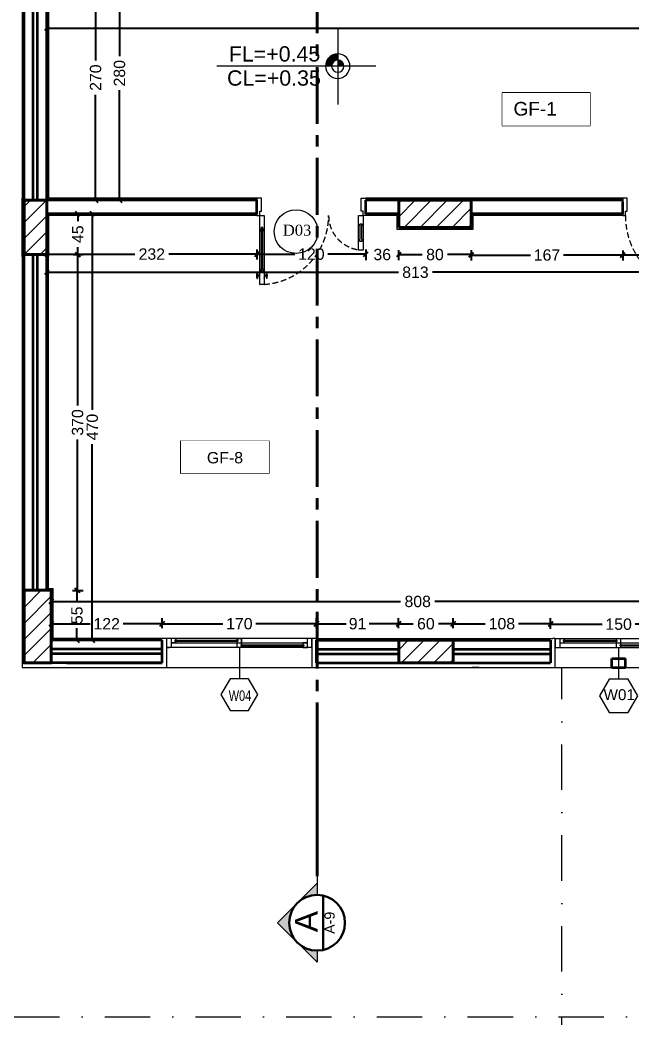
# Model space of a CAD drawing. Header units: inches. Extents: x -580639 to 179052, y 0 to 152898.
# Drawn here: x -351401 to -344664, y 126378 to 137366 of the extents above; entities that cross this region are included whole.
import ezdxf
from ezdxf.enums import TextEntityAlignment as Align

# ---------------------------------------------------------------- set-up
doc = ezdxf.new("R2010")
doc.units = ezdxf.units.IN
doc.header["$LTSCALE"] = 500
doc.header["$MEASUREMENT"] = 0
doc.set_wipeout_variables(frame=1)
for name, pattern in [('CENTER', [2, 1.25, -0.25, 0.25, -0.25]), ('DASHDOTX2', [2, 1, -0.5, 0, -0.5]), ('HIDDEN2', [0.1875, 0.125, -0.0625])]:
    doc.linetypes.add(name, pattern=pattern)
for name, color, linetype, lineweight in [('1ATEXT', 3, 'Continuous', 20), ('A-0.15', 50, 'Continuous', 15), ('A-0.2', 61, 'Continuous', 20), ('A-balc', 31, 'Continuous', 18), ('A-DOOR', 110, 'Continuous', 13), ('A-wall', 52, 'Continuous', 35), ('col', 4, 'Continuous', 40), ('DIM', 8, 'Continuous', 18), ('fini', 11, 'Continuous', 13), ('ground floor', 8, 'Continuous', 20), ('H-text atribute', 130, 'Continuous', 20), ('Room reference', 50, 'Continuous', 13), ('WIN', 3, 'Continuous', 18)]:
    doc.layers.add(name, color=color, linetype=linetype, lineweight=lineweight)
doc.layers.add('paster', color=40, linetype='Continuous')
doc.layers.add('SYSECTION', color=1, linetype='Continuous')
doc.styles.add('50', font='arial.ttf', dxfattribs={"height": 125})
doc.styles.add('CURENT', font='sanss___.ttf')
doc.styles.add('ROMANS 2', font='times.ttf')
doc.styles.get("Standard").update_dxf_attribs({"font": 'arial.ttf'})
doc.dimstyles.new('DIM', dxfattribs={"dimscale": 50, "dimtxt": 125, "dimasz": 1, "dimexe": 1.2, "dimexo": 1, "dimgap": 1, "dimtad": 0, "dimtoh": 1, "dimdec": 0, "dimlfac": 0.1, "dimrnd": 1, "dimdsep": 46, "dimtxsty": '50', "dimblk": 'OBLIQUE', "dimcen": 0.09, "dimclrt": 8, "dimadec": 0, "dimazin": 0, "dimtfac": 1, "dimtdec": 0, "dimtix": 1, "dimtofl": 0, "dimtmove": 2, "dimatfit": 2, "dimfxl": 1, "dimfxlon": 1, "dimtzin": 0, "dimarcsym": 0})

# ---------------------------------------------------------------- blocks, each defined once
blk = doc.blocks.new('window1')
at = {"layer": 'WIN'}
for p, q in [((0, 0.1), (1.6, 0.1)), ((0, 0), (0, 0.1)), ((0, 0), (1.6, 0)), ((0.05, 0), (0.05, 0.1)), ((1.55, 0.05), (0.05, 0.05)), ((0.05, 0.05), (0.1, 0.05)), ((0.05, 0), (0.05, 0.05)), ((0.05, 0.05), (0.1, 0.05)), ((0.05, 0), (0.05, 0.05)), ((0.785, 0.03), (0.09, 0.03)), ((0.1, 0.03), (0.09, 0.03)), ((0.09, 0.03), (0.09, 0.02)), ((0.1, 0.03), (0.09, 0.03)), ((0.09, 0.03), (0.09, 0.02)), ((0.785, 0.02), (0.09, 0.02)), ((0.09, 0.02), (0.1, 0.02)), ((0.09, 0.02), (0.1, 0.02)), ((0.1, 0.05), (0.1, 0.03)), ((0.1, 0.05), (0.1, 0.03)), ((0.1, 0.02), (0.1, 0)), ((0.1, 0.02), (0.1, 0)), ((0.775, 0.03), (0.775, 0.1)), ((0.825, 0.1), (0.775, 0.1)), ((0.775, 0.1), (0.775, 0.05)), ((0.825, 0.05), (0.775, 0.05)), ((0.775, 0.05), (0.775, 0.03)), ((0.775, 0.03), (0.785, 0.03)), ((0.775, 0), (0.775, 0.02)), ((0.785, 0.02), (0.775, 0.02)), ((0.775, 0.02), (0.775, 0)), ((0.775, 0), (0.825, 0)), ((0.785, 0.03), (0.785, 0.02)), ((0.815, 0.07), (0.815, 0.08)), ((0.815, 0.08), (0.825, 0.08)), ((0.825, 0.07), (0.815, 0.07)), ((0.825, 0.08), (0.825, 0.1)), ((0.825, 0.08), (0.825, 0.1)), ((1.51, 0.08), (0.825, 0.08)), ((1.51, 0.07), (0.825, 0.07)), ((0.825, 0), (0.825, 0.07)), ((0.825, 0.05), (0.825, 0.07)), ((0.825, 0), (0.825, 0.05)), ((1.5, 0.1), (1.5, 0.08)), ((1.5, 0.08), (1.51, 0.08)), ((1.51, 0.07), (1.5, 0.07)), ((1.5, 0.07), (1.5, 0.05)), ((1.5, 0.05), (1.55, 0.05)), ((1.51, 0.08), (1.51, 0.07)), ((1.55, 0), (1.55, 0.1)), ((1.55, 0.05), (1.55, 0.1)), ((1.6, 0), (1.6, 0.1)), ((0.1, 0), (0.05, 0)), ((0.1, 0), (0.05, 0)), ((1.6, 0), (1.57, 0))]:
    blk.add_line(p, q, dxfattribs=at)
blk = doc.blocks.new('win')
at = {"layer": 'WIN'}
for p, q in [((-725, 35), (675, 35)), ((-725, 35), (-725, -65)), ((-675, 35), (-675, -65)), ((-635, 15), (-40, 15)), ((-635, 15), (-635, 5)), ((-635, 5), (-50, 5)), ((-635, 5), (-40, 5)), ((-625, 35), (-625, 15)), ((-625, 5), (-625, -15)), ((-50, 15), (-50, 35)), ((-50, -65), (-50, 5)), ((-40, 5), (-40, 15)), ((0, -35), (0, 35)), ((625, 35), (625, -65)), ((675, 35), (675, -65)), ((-725, -65), (675, -65)), ((-675, -15), (-50, -15)), ((-50, -15), (625, -15)), ((-10, -35), (585, -35)), ((-10, -35), (585, -35)), ((-10, -45), (-10, -35)), ((-10, -45), (585, -45)), ((0, -65), (0, -45)), ((575, -15), (575, -35)), ((575, -45), (575, -65)), ((585, -35), (585, -45))]:
    blk.add_line(p, q, dxfattribs=at)
blk = doc.blocks.new('WIND')
at = {"layer": 'Room reference', "ltscale": 1000}
blk.add_lwpolyline([(0.403, -0.002), (0.297, 0.181), (0.086, 0.181), (-0.02, -0.002), (0.086, -0.185), (0.297, -0.185)], close=True, dxfattribs=at)
blk.add_attdef('001', text='', height=0.12, dxfattribs=at).set_placement((0.198, 0.011), align=Align.MIDDLE_CENTER)
blk = doc.blocks.new('A$C7E7140D5')
at = {"layer": '1ATEXT'}
for points in [[(47.04, -34.44), (47.04, -29.64, 0.414214), (42.24, -34.44)], [(47.04, -34.44), (47.04, -29.64, 0.414214), (42.24, -34.44)], [(51.84, -34.44), (56.64, -34.44, 0.414214), (47.04, -24.84), (47.04, -29.64, -0.414214)], [(51.84, -34.44), (56.64, -34.44, 0.414214), (47.04, -24.84), (47.04, -29.64, -0.414214)]]:
    blk.add_hatch(color=256, dxfattribs=at).paths.add_polyline_path(points)
for p, q in [((47.04, -4.44), (47.04, -64.44)), ((17.04, -34.44), (142.04, -34.44))]:
    blk.add_line(p, q, dxfattribs=at)
for radius in [9.6, 4.8]:
    blk.add_circle((47.04, -34.44), radius, dxfattribs=at)
blk = doc.blocks.new('SYL')
at = {"layer": '1ATEXT', "color": 3}
blk.add_blockref('A$C7E7140D5', (-47.04, 34.44), dxfattribs=at)
at = {"layer": '1ATEXT', "color": 3, "style": 'CURENT'}
for tag, p in [('FL=0.00', (14.19, 3.62)), ('CL=0.00', (14.45, -15.31))]:
    blk.add_attdef(tag, p, '', height=12, dxfattribs=at)
blk = doc.blocks.new('_Oblique')
at = {"color": 0, "linetype": 'ByBlock', "lineweight": -2}
blk.add_line((-0.5, -0.5), (0.5, 0.5), dxfattribs=at)
blk = doc.blocks.new('*D1208')
at = {"layer": 'Defpoints', "color": 0, "transparency": 16777216}
for p in [(-344051, 130707), (-345551, 130530), (-344051, 130530)]:
    blk.add_point(p, dxfattribs=at)
at = {"layer": 'DIM', "color": 0, "lineweight": -2, "transparency": 16777216}
for p, q in [((-345551, 130657), (-345551, 130767)), ((-344051, 130657), (-344051, 130767)), ((-345551, 130707), (-344983, 130707)), ((-344051, 130707), (-344619, 130707))]:
    blk.add_line(p, q, dxfattribs=at)
at = {"layer": 'DIM', "color": 0, "lineweight": -2, "transparency": 16777216, "xscale": 50, "yscale": 50, "zscale": 50, "rotation": 180}
blk.add_blockref('_Oblique', (-345551, 130707), dxfattribs=at)
at = {"layer": 'DIM', "color": 0, "lineweight": -2, "transparency": 16777216, "xscale": 50, "yscale": 50, "zscale": 50}
blk.add_blockref('_Oblique', (-344051, 130707), dxfattribs=at)
at = {"layer": 'DIM', "color": 8, "transparency": 16777216, "insert": (-344801, 130707), "char_height": 125, "attachment_point": 5, "style": '50'}
blk.add_mtext('150', dxfattribs=at)
blk = doc.blocks.new('*D1209')
at = {"layer": 'Defpoints', "color": 0, "transparency": 16777216}
for p in [(-345551, 130712), (-346626, 130530), (-345551, 130530)]:
    blk.add_point(p, dxfattribs=at)
at = {"layer": 'DIM', "color": 0, "lineweight": -2, "transparency": 16777216}
for p, q in [((-346626, 130662), (-346626, 130772)), ((-345551, 130662), (-345551, 130772)), ((-346626, 130712), (-346271, 130712)), ((-345551, 130712), (-345906, 130712))]:
    blk.add_line(p, q, dxfattribs=at)
at = {"layer": 'DIM', "color": 0, "lineweight": -2, "transparency": 16777216, "xscale": 50, "yscale": 50, "zscale": 50, "rotation": 180}
blk.add_blockref('_Oblique', (-346626, 130712), dxfattribs=at)
at = {"layer": 'DIM', "color": 0, "lineweight": -2, "transparency": 16777216, "xscale": 50, "yscale": 50, "zscale": 50}
blk.add_blockref('_Oblique', (-345551, 130712), dxfattribs=at)
at = {"layer": 'DIM', "color": 8, "transparency": 16777216, "insert": (-346088, 130712), "char_height": 125, "attachment_point": 5, "style": '50'}
blk.add_mtext('108', dxfattribs=at)
blk = doc.blocks.new('*D1210')
at = {"layer": 'Defpoints', "color": 0, "transparency": 16777216}
for p in [(-346626, 130712), (-347226, 130530), (-346626, 130530)]:
    blk.add_point(p, dxfattribs=at)
at = {"layer": 'DIM', "color": 0, "lineweight": -2, "transparency": 16777216}
for p, q in [((-347226, 130662), (-347226, 130772)), ((-346626, 130662), (-346626, 130772)), ((-347226, 130712), (-347065, 130712)), ((-346626, 130712), (-346786, 130712))]:
    blk.add_line(p, q, dxfattribs=at)
at = {"layer": 'DIM', "color": 0, "lineweight": -2, "transparency": 16777216, "xscale": 50, "yscale": 50, "zscale": 50, "rotation": 180}
blk.add_blockref('_Oblique', (-347226, 130712), dxfattribs=at)
at = {"layer": 'DIM', "color": 0, "lineweight": -2, "transparency": 16777216, "xscale": 50, "yscale": 50, "zscale": 50}
blk.add_blockref('_Oblique', (-346626, 130712), dxfattribs=at)
at = {"layer": 'DIM', "color": 8, "transparency": 16777216, "insert": (-346926, 130712), "char_height": 125, "attachment_point": 5, "style": '50'}
blk.add_mtext('60', dxfattribs=at)
blk = doc.blocks.new('*D1211')
at = {"layer": 'Defpoints', "color": 0, "transparency": 16777216}
for p in [(-347226, 130712), (-348132, 130530), (-347226, 130530)]:
    blk.add_point(p, dxfattribs=at)
at = {"layer": 'DIM', "color": 0, "lineweight": -2, "transparency": 16777216}
for p, q in [((-348132, 130662), (-348132, 130772)), ((-347226, 130662), (-347226, 130772)), ((-348132, 130712), (-347806, 130712)), ((-347226, 130712), (-347551, 130712))]:
    blk.add_line(p, q, dxfattribs=at)
at = {"layer": 'DIM', "color": 0, "lineweight": -2, "transparency": 16777216, "xscale": 50, "yscale": 50, "zscale": 50, "rotation": 180}
blk.add_blockref('_Oblique', (-348132, 130712), dxfattribs=at)
at = {"layer": 'DIM', "color": 0, "lineweight": -2, "transparency": 16777216, "xscale": 50, "yscale": 50, "zscale": 50}
blk.add_blockref('_Oblique', (-347226, 130712), dxfattribs=at)
at = {"layer": 'DIM', "color": 8, "transparency": 16777216, "insert": (-347679, 130712), "char_height": 125, "attachment_point": 5, "style": '50'}
blk.add_mtext('91', dxfattribs=at)
blk = doc.blocks.new('*D1212')
at = {"layer": 'Defpoints', "color": 0, "transparency": 16777216}
for p in [(-348132, 130712), (-349832, 130530), (-348132, 130530)]:
    blk.add_point(p, dxfattribs=at)
at = {"layer": 'DIM', "color": 0, "lineweight": -2, "transparency": 16777216}
for p, q in [((-349832, 130662), (-349832, 130772)), ((-348132, 130662), (-348132, 130772)), ((-349832, 130712), (-349164, 130712)), ((-348132, 130712), (-348800, 130712))]:
    blk.add_line(p, q, dxfattribs=at)
at = {"layer": 'DIM', "color": 0, "lineweight": -2, "transparency": 16777216, "xscale": 50, "yscale": 50, "zscale": 50, "rotation": 180}
blk.add_blockref('_Oblique', (-349832, 130712), dxfattribs=at)
at = {"layer": 'DIM', "color": 0, "lineweight": -2, "transparency": 16777216, "xscale": 50, "yscale": 50, "zscale": 50}
blk.add_blockref('_Oblique', (-348132, 130712), dxfattribs=at)
at = {"layer": 'DIM', "color": 8, "transparency": 16777216, "insert": (-348982, 130712), "char_height": 125, "attachment_point": 5, "style": '50'}
blk.add_mtext('170', dxfattribs=at)
blk = doc.blocks.new('*D1213')
at = {"layer": 'Defpoints', "color": 0, "transparency": 16777216}
for p in [(-349832, 130712), (-351056, 130530), (-349832, 130530)]:
    blk.add_point(p, dxfattribs=at)
at = {"layer": 'DIM', "color": 0, "lineweight": -2, "transparency": 16777216}
for p, q in [((-351056, 130662), (-351056, 130772)), ((-349832, 130662), (-349832, 130772)), ((-351056, 130712), (-350625, 130712)), ((-349832, 130712), (-350262, 130712))]:
    blk.add_line(p, q, dxfattribs=at)
at = {"layer": 'DIM', "color": 0, "lineweight": -2, "transparency": 16777216, "xscale": 50, "yscale": 50, "zscale": 50, "rotation": 180}
blk.add_blockref('_Oblique', (-351056, 130712), dxfattribs=at)
at = {"layer": 'DIM', "color": 0, "lineweight": -2, "transparency": 16777216, "xscale": 50, "yscale": 50, "zscale": 50}
blk.add_blockref('_Oblique', (-349832, 130712), dxfattribs=at)
at = {"layer": 'DIM', "color": 8, "transparency": 16777216, "insert": (-350444, 130712), "char_height": 125, "attachment_point": 5, "style": '50'}
blk.add_mtext('122', dxfattribs=at)
blk = doc.blocks.new('*D1214')
at = {"layer": 'Defpoints', "color": 0, "transparency": 16777216}
for p in [(-342976, 130957), (-351056, 130530), (-342976, 130530)]:
    blk.add_point(p, dxfattribs=at)
at = {"layer": 'DIM', "color": 0, "lineweight": -2, "transparency": 16777216}
for p, q in [((-351056, 130907), (-351056, 131017)), ((-342976, 130907), (-342976, 131017)), ((-351056, 130957), (-347204, 130957)), ((-342976, 130957), (-346827, 130957))]:
    blk.add_line(p, q, dxfattribs=at)
at = {"layer": 'DIM', "color": 0, "lineweight": -2, "transparency": 16777216, "xscale": 50, "yscale": 50, "zscale": 50, "rotation": 180}
blk.add_blockref('_Oblique', (-351056, 130957), dxfattribs=at)
at = {"layer": 'DIM', "color": 0, "lineweight": -2, "transparency": 16777216, "xscale": 50, "yscale": 50, "zscale": 50}
blk.add_blockref('_Oblique', (-342976, 130957), dxfattribs=at)
at = {"layer": 'DIM', "color": 8, "transparency": 16777216, "insert": (-347016, 130957), "char_height": 125, "attachment_point": 5, "style": '50'}
blk.add_mtext('808', dxfattribs=at)
blk = doc.blocks.new('*D1215')
at = {"layer": 'Defpoints', "color": 0, "transparency": 16777216}
for p in [(-351056, 131080), (-350772, 131080), (-351056, 130530)]:
    blk.add_point(p, dxfattribs=at)
at = {"layer": 'DIM', "color": 0, "lineweight": -2, "transparency": 16777216}
for p, q in [((-350822, 131080), (-350712, 131080)), ((-350772, 131080), (-350772, 130945)), ((-350772, 130530), (-350772, 130665)), ((-350822, 130530), (-350712, 130530))]:
    blk.add_line(p, q, dxfattribs=at)
at = {"layer": 'DIM', "color": 0, "lineweight": -2, "transparency": 16777216, "xscale": 50, "yscale": 50, "zscale": 50}
for p, rotation in [((-350772, 131080), 90), ((-350772, 130530), 270)]:
    blk.add_blockref('_Oblique', p, dxfattribs=dict(at, rotation=rotation))
at = {"layer": 'DIM', "color": 8, "transparency": 16777216, "insert": (-350772, 130805), "char_height": 125, "attachment_point": 5, "rotation": 90, "style": '50'}
blk.add_mtext('55', dxfattribs=at)
blk = doc.blocks.new('*D1216')
at = {"layer": 'Defpoints', "color": 0, "transparency": 16777216}
for p in [(-351106, 134780), (-350765, 134780), (-351106, 131080)]:
    blk.add_point(p, dxfattribs=at)
at = {"layer": 'DIM', "color": 0, "lineweight": -2, "transparency": 16777216}
for p, q in [((-350815, 134780), (-350705, 134780)), ((-350765, 134780), (-350765, 133118)), ((-350765, 131080), (-350765, 132743)), ((-350815, 131080), (-350705, 131080))]:
    blk.add_line(p, q, dxfattribs=at)
at = {"layer": 'DIM', "color": 0, "lineweight": -2, "transparency": 16777216, "xscale": 50, "yscale": 50, "zscale": 50}
for p, rotation in [((-350765, 134780), 90), ((-350765, 131080), 270)]:
    blk.add_blockref('_Oblique', p, dxfattribs=dict(at, rotation=rotation))
at = {"layer": 'DIM', "color": 8, "transparency": 16777216, "insert": (-350765, 132930), "char_height": 125, "attachment_point": 5, "rotation": 90, "style": '50'}
blk.add_mtext('370', dxfattribs=at)
blk = doc.blocks.new('*D1217')
at = {"layer": 'Defpoints', "color": 0, "transparency": 16777216}
for p in [(-351106, 135230), (-350763, 135230), (-351106, 134780)]:
    blk.add_point(p, dxfattribs=at)
at = {"layer": 'DIM', "color": 0, "lineweight": -2, "transparency": 16777216}
for p, q in [((-350813, 135230), (-350703, 135230)), ((-350763, 135230), (-350763, 135148)), ((-350763, 134780), (-350763, 134863)), ((-350813, 134780), (-350703, 134780))]:
    blk.add_line(p, q, dxfattribs=at)
at = {"layer": 'DIM', "color": 0, "lineweight": -2, "transparency": 16777216, "xscale": 50, "yscale": 50, "zscale": 50}
for p, rotation in [((-350763, 135230), 90), ((-350763, 134780), 270)]:
    blk.add_blockref('_Oblique', p, dxfattribs=dict(at, rotation=rotation))
at = {"layer": 'DIM', "color": 8, "transparency": 16777216, "insert": (-350763, 135005), "char_height": 125, "attachment_point": 5, "rotation": 90, "style": '50'}
blk.add_mtext('45', dxfattribs=at)
blk = doc.blocks.new('*D1218')
at = {"layer": 'Defpoints', "color": 0, "transparency": 16777216}
for p in [(-350655, 135230), (-350603, 135230), (-350655, 130530)]:
    blk.add_point(p, dxfattribs=at)
at = {"layer": 'DIM', "color": 0, "lineweight": -2, "transparency": 16777216}
for p, q in [((-350605, 135230), (-350543, 135230)), ((-350603, 135230), (-350603, 133071)), ((-350603, 130530), (-350603, 132690)), ((-350605, 130530), (-350543, 130530))]:
    blk.add_line(p, q, dxfattribs=at)
at = {"layer": 'DIM', "color": 0, "lineweight": -2, "transparency": 16777216, "xscale": 50, "yscale": 50, "zscale": 50}
for p, rotation in [((-350603, 135230), 90), ((-350603, 130530), 270)]:
    blk.add_blockref('_Oblique', p, dxfattribs=dict(at, rotation=rotation))
at = {"layer": 'DIM', "color": 8, "transparency": 16777216, "insert": (-350603, 132880), "char_height": 125, "attachment_point": 5, "rotation": 90, "style": '50'}
blk.add_mtext('470', dxfattribs=at)
blk = doc.blocks.new('*D1219')
at = {"layer": 'Defpoints', "color": 0, "transparency": 16777216}
for p in [(-351106, 134984), (-348788, 134984), (-348788, 134785)]:
    blk.add_point(p, dxfattribs=at)
at = {"layer": 'DIM', "color": 0, "lineweight": -2, "transparency": 16777216}
for p, q in [((-351106, 134835), (-351106, 134725)), ((-348788, 134835), (-348788, 134725)), ((-351106, 134785), (-350135, 134785)), ((-348788, 134785), (-349758, 134785))]:
    blk.add_line(p, q, dxfattribs=at)
at = {"layer": 'DIM', "color": 0, "lineweight": -2, "transparency": 16777216, "xscale": 50, "yscale": 50, "zscale": 50, "rotation": 180}
blk.add_blockref('_Oblique', (-351106, 134785), dxfattribs=at)
at = {"layer": 'DIM', "color": 0, "lineweight": -2, "transparency": 16777216, "xscale": 50, "yscale": 50, "zscale": 50}
blk.add_blockref('_Oblique', (-348788, 134785), dxfattribs=at)
at = {"layer": 'DIM', "color": 8, "transparency": 16777216, "insert": (-349947, 134785), "char_height": 125, "attachment_point": 5, "style": '50'}
blk.add_mtext('232', dxfattribs=at)
blk = doc.blocks.new('*D1220')
at = {"layer": 'Defpoints', "color": 0, "transparency": 16777216}
for p in [(-348788, 134984), (-347588, 134984), (-347588, 134785)]:
    blk.add_point(p, dxfattribs=at)
at = {"layer": 'DIM', "color": 0, "lineweight": -2, "transparency": 16777216}
for p, q in [((-348788, 134835), (-348788, 134725)), ((-347588, 134835), (-347588, 134725)), ((-348788, 134785), (-348370, 134785)), ((-347588, 134785), (-348006, 134785))]:
    blk.add_line(p, q, dxfattribs=at)
at = {"layer": 'DIM', "color": 0, "lineweight": -2, "transparency": 16777216, "xscale": 50, "yscale": 50, "zscale": 50, "rotation": 180}
blk.add_blockref('_Oblique', (-348788, 134785), dxfattribs=at)
at = {"layer": 'DIM', "color": 0, "lineweight": -2, "transparency": 16777216, "xscale": 50, "yscale": 50, "zscale": 50}
blk.add_blockref('_Oblique', (-347588, 134785), dxfattribs=at)
at = {"layer": 'DIM', "color": 8, "transparency": 16777216, "insert": (-348188, 134785), "char_height": 125, "attachment_point": 5, "style": '50'}
blk.add_mtext('120', dxfattribs=at)
blk = doc.blocks.new('*D1221')
at = {"layer": 'Defpoints', "color": 0, "transparency": 16777216}
for p in [(-347588, 134984), (-347226, 134984), (-347226, 134780)]:
    blk.add_point(p, dxfattribs=at)
at = {"layer": 'DIM', "color": 0, "lineweight": -2, "transparency": 16777216}
for p, q in [((-347588, 134830), (-347588, 134720)), ((-347226, 134830), (-347226, 134720))]:
    blk.add_line(p, q, dxfattribs=at)
at = {"layer": 'DIM', "color": 8, "transparency": 16777216, "insert": (-347407, 134780), "char_height": 125, "attachment_point": 5, "style": '50'}
blk.add_mtext('36', dxfattribs=at)
blk = doc.blocks.new('*D1222')
at = {"layer": 'Defpoints', "color": 0, "transparency": 16777216}
for p in [(-347226, 134950), (-346426, 134950), (-346426, 134780)]:
    blk.add_point(p, dxfattribs=at)
at = {"layer": 'DIM', "color": 0, "lineweight": -2, "transparency": 16777216}
for p, q in [((-347226, 134830), (-347226, 134720)), ((-346426, 134830), (-346426, 134720)), ((-347226, 134780), (-346965, 134780)), ((-346426, 134780), (-346686, 134780))]:
    blk.add_line(p, q, dxfattribs=at)
at = {"layer": 'DIM', "color": 0, "lineweight": -2, "transparency": 16777216, "xscale": 50, "yscale": 50, "zscale": 50, "rotation": 180}
blk.add_blockref('_Oblique', (-347226, 134780), dxfattribs=at)
at = {"layer": 'DIM', "color": 0, "lineweight": -2, "transparency": 16777216, "xscale": 50, "yscale": 50, "zscale": 50}
blk.add_blockref('_Oblique', (-346426, 134780), dxfattribs=at)
at = {"layer": 'DIM', "color": 8, "transparency": 16777216, "insert": (-346826, 134780), "char_height": 125, "attachment_point": 5, "style": '50'}
blk.add_mtext('80', dxfattribs=at)
blk = doc.blocks.new('*D1223')
at = {"layer": 'Defpoints', "color": 0, "transparency": 16777216}
for p in [(-346426, 134969), (-344756, 134969), (-344756, 134775)]:
    blk.add_point(p, dxfattribs=at)
at = {"layer": 'DIM', "color": 0, "lineweight": -2, "transparency": 16777216}
for p, q in [((-346426, 134825), (-346426, 134715)), ((-344756, 134825), (-344756, 134715)), ((-346426, 134775), (-345773, 134775)), ((-344756, 134775), (-345409, 134775))]:
    blk.add_line(p, q, dxfattribs=at)
at = {"layer": 'DIM', "color": 0, "lineweight": -2, "transparency": 16777216, "xscale": 50, "yscale": 50, "zscale": 50, "rotation": 180}
blk.add_blockref('_Oblique', (-346426, 134775), dxfattribs=at)
at = {"layer": 'DIM', "color": 0, "lineweight": -2, "transparency": 16777216, "xscale": 50, "yscale": 50, "zscale": 50}
blk.add_blockref('_Oblique', (-344756, 134775), dxfattribs=at)
at = {"layer": 'DIM', "color": 8, "transparency": 16777216, "insert": (-345591, 134775), "char_height": 125, "attachment_point": 5, "style": '50'}
blk.add_mtext('167', dxfattribs=at)
blk = doc.blocks.new('*D1224')
at = {"layer": 'Defpoints', "color": 0, "transparency": 16777216}
for p in [(-344756, 134984), (-343856, 134984), (-343856, 134776)]:
    blk.add_point(p, dxfattribs=at)
at = {"layer": 'DIM', "color": 0, "lineweight": -2, "transparency": 16777216}
for p, q in [((-344756, 134826), (-344756, 134716)), ((-343856, 134826), (-343856, 134716)), ((-344756, 134776), (-344446, 134776)), ((-343856, 134776), (-344167, 134776))]:
    blk.add_line(p, q, dxfattribs=at)
at = {"layer": 'DIM', "color": 0, "lineweight": -2, "transparency": 16777216, "xscale": 50, "yscale": 50, "zscale": 50, "rotation": 180}
blk.add_blockref('_Oblique', (-344756, 134776), dxfattribs=at)
at = {"layer": 'DIM', "color": 0, "lineweight": -2, "transparency": 16777216, "xscale": 50, "yscale": 50, "zscale": 50}
blk.add_blockref('_Oblique', (-343856, 134776), dxfattribs=at)
at = {"layer": 'DIM', "color": 8, "transparency": 16777216, "insert": (-344306, 134776), "char_height": 125, "attachment_point": 5, "style": '50'}
blk.add_mtext('90', dxfattribs=at)
blk = doc.blocks.new('*D1227')
at = {"layer": 'Defpoints', "color": 0, "transparency": 16777216}
for p in [(-351106, 134645), (-342976, 134645), (-342976, 134585)]:
    blk.add_point(p, dxfattribs=at)
at = {"layer": 'DIM', "color": 0, "lineweight": -2, "transparency": 16777216}
for p, q in [((-351106, 134595), (-351106, 134525)), ((-351106, 134585), (-347229, 134585)), ((-342976, 134585), (-346853, 134585)), ((-342976, 134595), (-342976, 134525))]:
    blk.add_line(p, q, dxfattribs=at)
at = {"layer": 'DIM', "color": 0, "lineweight": -2, "transparency": 16777216, "xscale": 50, "yscale": 50, "zscale": 50, "rotation": 180}
blk.add_blockref('_Oblique', (-351106, 134585), dxfattribs=at)
at = {"layer": 'DIM', "color": 0, "lineweight": -2, "transparency": 16777216, "xscale": 50, "yscale": 50, "zscale": 50}
blk.add_blockref('_Oblique', (-342976, 134585), dxfattribs=at)
at = {"layer": 'DIM', "color": 8, "transparency": 16777216, "insert": (-347041, 134585), "char_height": 125, "attachment_point": 5, "style": '50'}
blk.add_mtext('813', dxfattribs=at)
blk = doc.blocks.new('*D1235')
at = {"layer": 'Defpoints', "color": 0, "transparency": 16777216}
for p in [(-351106, 138080), (-350566, 138080), (-351106, 135380)]:
    blk.add_point(p, dxfattribs=at)
at = {"layer": 'DIM', "color": 0, "lineweight": -2, "transparency": 16777216}
for p, q in [((-350616, 138080), (-350506, 138080)), ((-350566, 138080), (-350566, 136919)), ((-350566, 135380), (-350566, 136542)), ((-350616, 135380), (-350506, 135380))]:
    blk.add_line(p, q, dxfattribs=at)
at = {"layer": 'DIM', "color": 0, "lineweight": -2, "transparency": 16777216, "xscale": 50, "yscale": 50, "zscale": 50}
for p, rotation in [((-350566, 138080), 90), ((-350566, 135380), 270)]:
    blk.add_blockref('_Oblique', p, dxfattribs=dict(at, rotation=rotation))
at = {"layer": 'DIM', "color": 8, "transparency": 16777216, "insert": (-350566, 136730), "char_height": 125, "attachment_point": 5, "rotation": 90, "style": '50'}
blk.add_mtext('270', dxfattribs=at)
blk = doc.blocks.new('*D1236')
at = {"layer": 'Defpoints', "color": 0, "transparency": 16777216}
for p in [(-350397, 138178), (-350397, 135380), (-350303, 135380)]:
    blk.add_point(p, dxfattribs=at)
at = {"layer": 'DIM', "color": 0, "lineweight": -2, "transparency": 16777216}
for p, q in [((-350347, 138178), (-350243, 138178)), ((-350303, 138178), (-350303, 136968)), ((-350303, 135380), (-350303, 136591)), ((-350347, 135380), (-350243, 135380))]:
    blk.add_line(p, q, dxfattribs=at)
at = {"layer": 'DIM', "color": 0, "lineweight": -2, "transparency": 16777216, "xscale": 50, "yscale": 50, "zscale": 50}
for p, rotation in [((-350303, 138178), 90), ((-350303, 135380), 270)]:
    blk.add_blockref('_Oblique', p, dxfattribs=dict(at, rotation=rotation))
at = {"layer": 'DIM', "color": 8, "transparency": 16777216, "insert": (-350303, 136779), "char_height": 125, "attachment_point": 5, "rotation": 90, "style": '50'}
blk.add_mtext('280', dxfattribs=at)
blk = doc.blocks.new('*D1237')
at = {"layer": 'Defpoints', "color": 0, "transparency": 16777216}
for p in [(-336426, 137274), (-351106, 136981), (-336426, 136981)]:
    blk.add_point(p, dxfattribs=at)
at = {"layer": 'DIM', "color": 0, "lineweight": -2, "transparency": 16777216}
for p, q in [((-351106, 137224), (-351106, 137334)), ((-351106, 137274), (-343997, 137274)), ((-336426, 137274), (-343535, 137274)), ((-336426, 137224), (-336426, 137334))]:
    blk.add_line(p, q, dxfattribs=at)
at = {"layer": 'DIM', "color": 0, "lineweight": -2, "transparency": 16777216, "xscale": 50, "yscale": 50, "zscale": 50, "rotation": 180}
blk.add_blockref('_Oblique', (-351106, 137274), dxfattribs=at)
at = {"layer": 'DIM', "color": 0, "lineweight": -2, "transparency": 16777216, "xscale": 50, "yscale": 50, "zscale": 50}
blk.add_blockref('_Oblique', (-336426, 137274), dxfattribs=at)
at = {"layer": 'DIM', "color": 8, "transparency": 16777216, "insert": (-343766, 137274), "char_height": 125, "attachment_point": 5, "style": '50'}
blk.add_mtext('1468', dxfattribs=at)
blk = doc.blocks.new('SYSECTON011')
at = {"layer": '1ATEXT'}
h = blk.add_hatch(color=256, dxfattribs=at)
edge = h.paths.add_edge_path()
edge.add_ellipse((128.37, 0), major_axis=(0, -21.89), ratio=1, start_angle=90.00165, end_angle=270.00165)
edge.add_line((106.48, 0), (97.33, 0))
edge.add_line((97.33, 0), (128.37, 31.04))
edge.add_line((128.37, 31.04), (159.4, 0))
edge.add_line((159.4, 0), (150.26, 0))
for p, q in [((97.33, 0), (128.37, 31.04)), ((159.4, 0), (128.37, 31.04)), ((91.73, 0), (106.48, 0)), ((150.26, 0), (159.4, 0))]:
    blk.add_line(p, q, dxfattribs=at)
at = {"layer": '1ATEXT', "linetype": 'CENTER', "lineweight": 40}
blk.add_line((0, 0), (91.73, 0), dxfattribs=at)
at = {"layer": '1ATEXT', "color": 4, "lineweight": 30}
blk.add_line((107.03, -4.92), (149.7, -4.92), dxfattribs=at)
blk.add_ellipse((128.37, 0), major_axis=(0, -21.89), ratio=1, start_param=-1.570767, end_param=4.712418, dxfattribs=at)
at = {"layer": '1ATEXT', "color": 4, "style": 'CURENT'}
for tag, height, p in [('A', 18, (127.41, 8.43)), ('AR000', 8, (128.34, -9.81))]:
    blk.add_attdef(tag, text='', height=height, dxfattribs=at).set_placement(p, align=Align.MIDDLE)
blk = doc.blocks.new('SECTION A-A')
at = {"layer": 'col', "linetype": 'CENTER'}
blk.add_line((0, -17729), (0, -2239), dxfattribs=at)
at = {"layer": 'SYSECTION'}
ref = blk.add_blockref('SYSECTON011', (0, -17729), dxfattribs=dict(at, xscale=-14.04466159001456, yscale=14.04466159001456, zscale=14.04466159001456, rotation=90))
ref.add_attrib('A', 'A', dxfattribs={"color": 4, "height": 253, "rotation": 90, "style": 'CURENT'}).set_placement((-118, -19519), align=Align.MIDDLE)
ref.add_attrib('AR000', 'A-9', dxfattribs={"color": 4, "height": 112.4, "rotation": 90, "style": 'CURENT'}).set_placement((138, -19532), align=Align.MIDDLE)

msp = doc.modelspace()

# ---------------------------------------------------------------- hatches: boundary and pattern name
at = {"layer": 'DIM', "transparency": 33554503}
h = msp.add_hatch(dxfattribs=at)
h.set_pattern_fill('ANSI31', color=256, scale=1000)
h.paths.add_polyline_path([(-351055.714, 131080.485), (-351355.714, 131080.485), (-351355.714, 130280.485), (-351055.714, 130280.485)])
h.paths.add_polyline_path([(-346625.794, 130530.485), (-347225.794, 130530.485), (-347225.794, 130280.485), (-346625.794, 130280.485)])
h.paths.add_polyline_path([(-342725.794, 130880.485), (-342975.794, 130880.485), (-342975.794, 130280.485), (-342725.794, 130280.485)])
h.paths.add_polyline_path([(-336105.714, 130530.485), (-336405.714, 130530.485), (-336405.714, 129730.485), (-336105.714, 129730.485)])
h.paths.add_polyline_path([(-336155.714, 135380.485), (-336405.714, 135380.485), (-336405.714, 134780.485), (-336155.714, 134780.485)])
h.paths.add_polyline_path([(-340605.714, 138380.485), (-341405.714, 138380.485), (-341405.714, 138080.485), (-340605.714, 138080.485)])
h.paths.add_polyline_path([(-336155.714, 138880.485), (-336405.714, 138880.485), (-336405.714, 138080.485), (-336155.714, 138080.485)])
h = msp.add_hatch(dxfattribs=at)
h.set_pattern_fill('ANSI31', color=256, scale=1000)
h.paths.add_polyline_path([(-346425.794, 135380.485), (-347225.794, 135380.485), (-347225.794, 135080.485), (-346425.794, 135080.485)])
h.paths.add_polyline_path([(-351105.714, 135380.485), (-351355.714, 135380.485), (-351355.714, 134780.485), (-351105.714, 134780.485)])
h.paths.add_polyline_path([(-342725.794, 135380.485), (-343525.794, 135380.485), (-343525.794, 135080.485), (-342725.794, 135080.485)])

# ---------------------------------------------------------------- linework, layer by layer
at = {"layer": 'A-0.15'}
msp.add_line((-349781.714, 130230.485), (-348181.784, 130230.485), dxfattribs=at)
at = {"layer": 'A-0.2'}
msp.add_line((-345500.784, 130230.485), (-344100.784, 130230.857), dxfattribs=at)
at = {"layer": 'A-balc'}
for p in [(-351085.714, 131100.485), (-351035.714, 130550.485)]:
    msp.add_line(p, (-351035.714, 131100.485), dxfattribs=at)
at = {"layer": 'A-DOOR'}
for p, q in [((-348757.799, 135062.08), (-348757.799, 135055.468)), ((-348757.799, 135062.08), (-348743.083, 135062.08)), ((-348757.773, 134520.315), (-348757.799, 135055.468)), ((-348748.755, 135043.558), (-348743.083, 135043.558)), ((-348708.553, 135062.08), (-348723.269, 135062.08)), ((-348717.597, 135043.558), (-348723.269, 135043.558)), ((-348708.553, 135062.08), (-348708.553, 135055.468)), ((-348708.553, 135055.468), (-348708.527, 134526.928)), ((-347667.019, 135110.485), (-347652.304, 135110.485)), ((-347657.975, 135091.963), (-347652.304, 135091.963)), ((-347632.489, 135115.485), (-347652.304, 135115.485)), ((-347652.304, 135115.485), (-347652.304, 135110.485)), ((-347652.304, 135110.485), (-347652.278, 134949.008)), ((-347632.463, 134949.008), (-347632.493, 135115.485)), ((-347632.489, 135110.485), (-347632.489, 135115.485)), ((-347617.773, 135110.485), (-347632.489, 135110.485)), ((-347632.489, 135110.485), (-347632.489, 135110.485)), ((-347626.818, 135091.963), (-347632.489, 135091.963)), ((-347657.949, 134949.008), (-347652.278, 134949.008)), ((-347626.792, 134949.008), (-347632.463, 134949.008)), ((-347666.994, 134930.485), (-347652.278, 134930.485)), ((-347617.748, 134930.485), (-347632.463, 134930.485)), ((-348748.755, 134618.836), (-348743.083, 134618.836)), ((-348717.597, 134618.836), (-348723.269, 134618.836)), ((-348787.775, 134578.202), (-348782.775, 134578.202)), ((-348787.775, 134578.202), (-348787.775, 134518.202)), ((-348787.775, 134518.202), (-348782.775, 134518.202)), ((-348782.775, 134578.202), (-348782.775, 134518.202)), ((-348757.775, 134542.702), (-348777.938, 134542.702)), ((-348757.775, 134552.702), (-348777.884, 134552.702)), ((-348757.775, 134547.702), (-348777.776, 134547.702)), ((-348757.799, 134600.313), (-348743.083, 134600.313)), ((-348708.553, 134600.313), (-348723.269, 134600.313)), ((-348688.446, 134553.202), (-348708.556, 134553.202)), ((-348688.554, 134548.202), (-348708.556, 134548.202)), ((-348688.392, 134543.202), (-348708.556, 134543.202)), ((-348708.527, 134520.315), (-348708.527, 134526.928)), ((-348678.554, 134578.202), (-348683.554, 134578.202)), ((-348683.554, 134578.202), (-348683.554, 134518.202)), ((-348678.554, 134518.202), (-348683.554, 134518.202)), ((-348678.554, 134578.202), (-348678.554, 134518.202))]:
    msp.add_line(p, q, dxfattribs=at)
for points in [[(-348787.773, 135210.485), (-348757.773, 135210.485), (-348757.773, 135260.485), (-348737.773, 135260.485), (-348737.773, 135400.485), (-348787.773, 135400.485), (-348787.773, 135210.485)], [(-347587.773, 135210.485), (-347617.773, 135210.485), (-347617.773, 135260.485), (-347637.773, 135260.485), (-347637.773, 135400.485), (-347587.773, 135400.485), (-347587.773, 135210.485)], [(-344756.427, 135210.485), (-344726.427, 135210.485), (-344726.427, 135260.485), (-344706.427, 135260.485), (-344706.427, 135400.485), (-344756.427, 135400.485), (-344756.427, 135210.485)], [(-348757.773, 135062.016), (-348757.773, 135210.485), (-348708.553, 135210.485), (-348708.553, 135062.08)], [(-347666.994, 134937.098), (-347666.994, 135210.485), (-347617.773, 135210.485), (-347617.773, 134937.104)], [(-348723.269, 134618.836), (-348723.269, 135077.621), (-348743.083, 135077.621), (-348743.083, 134595.026)], [(-347617.748, 134980.27), (-347617.773, 134830.485), (-347666.994, 134830.44), (-347667.048, 134980.225)], [(-347632.463, 134949.008), (-347632.463, 134925.198), (-347652.278, 134925.198), (-347652.278, 134949.008)], [(-348723.269, 134618.836), (-348723.269, 134595.026), (-348743.083, 134595.026), (-348743.083, 134618.836)], [(-348708.553, 134600.313), (-348708.579, 134450.529), (-348757.799, 134450.484), (-348757.773, 134600.268)]]:
    msp.add_lwpolyline(points, dxfattribs=at)
for centre in [(-348757.773, 135210.485), (-347617.773, 135210.485)]:
    msp.add_circle(centre, 5.015, dxfattribs=at)
at = {"layer": 'A-DOOR', "linetype": 'HIDDEN2'}
for centre, radius, start, end in [((-348757.773, 135210.485), 760.001, 273.711343, 0.0567284), ((-347617.773, 135210.485), 380, 179.8865429, 262.5575586), ((-343886.427, 135210.485), 840, 180, 266.6407825)]:
    msp.add_arc(centre, radius, start, end, dxfattribs=at)
at = {"layer": 'A-DOOR'}
for centre, radius, start, end in [((-348760.056, 135044.364), 11.33, 355.916547, 78.5086247), ((-348706.296, 135044.364), 11.33, 101.4913753, 184.083453), ((-347669.277, 135092.769), 11.33, 355.916547, 78.5086247), ((-347615.516, 135092.769), 11.33, 101.4913753, 184.083453), ((-347669.251, 134948.201), 11.33, 281.4913753, 4.083453), ((-347615.49, 134948.201), 11.33, 175.916547, 258.5086247), ((-348760.056, 134618.029), 11.33, 281.4913753, 4.083453), ((-348706.296, 134618.029), 11.33, 175.916547, 258.5086247), ((-348700.275, 134548.202), 92.5, 161.0753556, 198.9246444), ((-348870.275, 134548.202), 92.5, 341.0753556, 18.9246444), ((-348596.054, 134548.202), 92.5, 161.0753556, 198.9246444), ((-348766.054, 134548.202), 92.5, 341.0753556, 18.9246444)]:
    msp.add_arc(centre, radius, start, end, dxfattribs=at)
at = {"layer": 'A-wall'}
for p, q in [((-351355.714, 135380.485), (-351355.714, 138080.485)), ((-351255.714, 135380.485), (-351255.714, 138080.485)), ((-351205.714, 135380.485), (-351205.714, 138080.485)), ((-351105.714, 135380.485), (-351105.714, 138080.485)), ((-351105.714, 131080.485), (-351105.714, 135380.485)), ((-348787.773, 135380.485), (-351105.714, 135380.485)), ((-348787.773, 135230.485), (-348787.773, 135380.485)), ((-347587.773, 135230.485), (-347587.773, 135380.485)), ((-344756.427, 135380.485), (-347587.773, 135380.485)), ((-344756.427, 135230.485), (-344756.427, 135360.485)), ((-351355.714, 130530.485), (-351355.714, 135230.485)), ((-348787.773, 135230.485), (-351105.714, 135230.485)), ((-347225.794, 135230.485), (-347587.773, 135230.485)), ((-344756.427, 135230.485), (-346425.794, 135230.485)), ((-351255.714, 131080.485), (-351255.714, 134780.485)), ((-351205.714, 131080.485), (-351205.714, 134780.485)), ((-351205.714, 133594.085), (-351205.714, 134780.485)), ((-349831.784, 130530.485), (-351055.714, 130530.485)), ((-349831.784, 130430.485), (-351055.714, 130430.485)), ((-349831.784, 130280.485), (-349831.784, 130530.485)), ((-348131.784, 130530.485), (-345550.794, 130530.485)), ((-348131.784, 130280.485), (-348131.784, 130530.485)), ((-348131.784, 130430.485), (-347225.794, 130430.485)), ((-346625.794, 130430.485), (-345550.794, 130430.485)), ((-345550.794, 130530.485), (-345550.794, 130280.485)), ((-349831.784, 130380.485), (-351055.714, 130380.485)), ((-348131.784, 130380.485), (-347225.794, 130380.485)), ((-346625.794, 130380.485), (-345550.794, 130380.485)), ((-344875.794, 130230.671), (-344875.794, 130330.671)), ((-344875.794, 130330.671), (-344725.794, 130330.671)), ((-344725.794, 130230.671), (-344725.794, 130330.671)), ((-349831.784, 130280.485), (-351055.714, 130280.485)), ((-350887.773, 130280.485), (-349831.784, 130280.485)), ((-348131.784, 130280.485), (-345550.794, 130280.485)), ((-344875.794, 130230.671), (-344725.794, 130230.671))]:
    msp.add_line(p, q, dxfattribs=at)
msp.add_arc((-348757.773, 135210.485), 760.001, 269.9980598, 270.1065922, dxfattribs=at)
at = {"layer": 'col'}
for points in [[(-351355.714, 134780.485), (-351355.714, 135380.485), (-351105.714, 135380.485), (-351105.714, 134780.485)], [(-347225.794, 135080.485), (-346425.794, 135080.485), (-346425.794, 135380.485), (-347225.794, 135380.485)], [(-351355.714, 131080.485), (-351355.714, 130280.485), (-351055.714, 130280.485), (-351055.714, 131080.485)], [(-347225.794, 130280.485), (-346625.794, 130280.485), (-346625.794, 130530.485), (-347225.794, 130530.485)]]:
    msp.add_lwpolyline(points, close=True, dxfattribs=at)
at = {"layer": 'fini'}
for p, q in [((-351375.714, 138250.485), (-351375.714, 135400.485)), ((-351085.714, 138060.485), (-351085.714, 135400.485)), ((-351375.714, 134760.485), (-351375.714, 135400.485)), ((-348787.773, 135400.485), (-351085.714, 135400.485)), ((-344756.427, 135400.485), (-347587.773, 135400.485)), ((-351375.714, 135210.485), (-351375.714, 130230.485)), ((-351085.714, 131100.485), (-351085.714, 135210.485)), ((-348787.773, 135210.485), (-351085.714, 135210.485)), ((-351085.714, 135210.485), (-351085.714, 134760.485)), ((-347245.794, 135210.485), (-347587.773, 135210.485)), ((-344756.427, 135210.485), (-346405.794, 135210.485)), ((-349806.714, 130550.485), (-351035.714, 130550.485)), ((-349781.714, 130550.485), (-349806.714, 130550.485)), ((-349781.714, 130230.485), (-349781.714, 130550.485)), ((-348131.784, 130550.485), (-345525.784, 130550.485)), ((-351375.714, 130230.485), (-349781.714, 130230.485)), ((-346342.773, 130230.485), (-346415.273, 130230.485))]:
    msp.add_line(p, q, dxfattribs=at)
for points in [[(-346405.794, 135400.485), (-347245.794, 135400.485)], [(-347245.794, 135210.485), (-347245.794, 135060.485), (-346405.794, 135060.485), (-346405.794, 135210.485)], [(-348131.784, 130550.485), (-348181.784, 130550.485), (-348181.784, 130230.485), (-345500.784, 130230.485), (-345500.784, 130550.485), (-345525.784, 130550.485)]]:
    msp.add_lwpolyline(points, dxfattribs=at)
at = {"layer": 'ground floor', "linetype": 'DASHDOTX2'}
for p, q in [((-345425.714, 122880.485), (-345425.714, 130230.485)), ((-355466.453, 126380.485), (-324516.453, 126380.485))]:
    msp.add_line(p, q, dxfattribs=at)
at = {"layer": 'Room reference'}
for p, q in [((-348981.714, 130450.486), (-348981.714, 130106.375)), ((-344800.794, 130450.485), (-344800.794, 130200.485)), ((-344800.794, 130450.485), (-344800.794, 130100.485))]:
    msp.add_line(p, q, dxfattribs=at)
for points in [[(-346084.953, 136201.262), (-345115.103, 136201.262), (-345115.103, 136561.262), (-346084.953, 136561.262)], [(-348655.977, 132368.264), (-349625.827, 132368.264), (-349625.827, 132728.264), (-348655.977, 132728.264)]]:
    msp.add_lwpolyline(points, close=True, dxfattribs=at)
msp.add_circle((-348356.943, 135033.345), 240.422, dxfattribs=at)

# ---------------------------------------------------------------- block references
at = {"layer": '1ATEXT', "color": 3}
ref = msp.add_blockref('SYL', (-347897.763, 136856.943), dxfattribs=dict(at, xscale=-14.04466159001456, yscale=14.04466159001456, zscale=14.04466159001456))
ref.add_attrib('CL=0.00', 'CL=+0.35', (-349117.713, 136641.931), dxfattribs={"color": 3, "height": 168.5359, "style": 'CURENT'})
ref.add_attrib('FL=0.00', 'FL=+0.45', (-349098.087, 136907.805), dxfattribs={"color": 3, "height": 168.5359, "style": 'CURENT'})
at = {"layer": 'DIM'}
msp.add_blockref('SECTION A-A', (-348125.564, 146948.972), dxfattribs=at)
at = {"layer": 'fini'}
msp.add_blockref('win', (-344775.794, 130515.485), dxfattribs=at)
at = {"layer": 'paster', "xscale": -1000, "yscale": 1000, "zscale": 1000}
msp.add_blockref('window1', (-348181.714, 130450.486), dxfattribs=at)
at = {"layer": 'Room reference'}
ref = msp.add_blockref('WIND', (-348798.041, 129929.105, 0), dxfattribs=dict(at, xscale=959.999999999861, yscale=959.999999999861, zscale=959.999999999861, rotation=179.9999932498402))
ref.add_attrib('001', 'W04', dxfattribs={"layer": 'H-text atribute', "ltscale": 1000, "height": 115.2, "rotation": 359.9999932, "width": 0.75}).set_placement((-348975.195, 129919.692, 0), align=Align.MIDDLE_CENTER)
ref = msp.add_blockref('WIND', (-344992.12, 129919.332), dxfattribs=dict(at, xscale=1000, yscale=1000, zscale=1000))
ref.add_attrib('001', 'W01', dxfattribs={"layer": 'H-text atribute', "ltscale": 1000, "height": 120}).set_placement((-344794.202, 129930.693), align=Align.MIDDLE_CENTER)

# ---------------------------------------------------------------- texts
at = {"layer": 'Room reference', "style": 'ROMANS 2'}
msp.add_attdef('D03', (-348501.771, 134989.371), 'D01', height=120.211, rotation=360, dxfattribs=at)

# ---------------------------------------------------------------- dimensions: what is measured, and where the dimension line sits
at = {"layer": 'DIM'}
for base, p1, p2, picture, middle in [((-350303.327, 135380.485), (-350397.294, 138178.485), (-350397.294, 135380.485), '*D1236', (-350303.327, 136779.485)), ((-350565.711, 138080.485), (-351105.714, 135380.485), (-351105.714, 138080.485), '*D1235', (-350565.711, 136730.485)), ((-350763.022, 135230.485), (-351105.714, 134780.485), (-351105.714, 135230.485), '*D1217', (-350763.022, 135005.485)), ((-350603.229, 135230.485), (-350655.207, 130530.485), (-350655.207, 135230.485), '*D1218', (-350603.229, 132880.485)), ((-350764.989, 134780.485), (-351105.714, 131080.485), (-351105.714, 134780.485), '*D1216', (-350764.989, 132930.485)), ((-350771.944, 131080.485), (-351055.714, 130530.485), (-351055.714, 131080.485), '*D1215', (-350771.944, 130805.485))]:
    dim = msp.add_linear_dim(base=base, p1=p1, p2=p2, angle=90, dimstyle='DIM', dxfattribs=at)
    dim.commit()
    dim.dimension.update_dxf_attribs({"geometry": picture, "text_midpoint": middle})
for base, p1, p2, picture, middle in [((-336425.714, 137274.055), (-351105.714, 136981.471), (-336425.714, 136981.471), '*D1237', (-343765.714, 137274.055)), ((-348787.773, 134785.485), (-351105.714, 134984.154), (-348787.773, 134984.154), '*D1219', (-349946.743, 134785.485)), ((-347587.773, 134785.213), (-348787.773, 134984.154), (-347587.773, 134984.154), '*D1220', (-348187.773, 134785.213)), ((-347225.794, 134780.016), (-347587.773, 134984.154), (-347225.794, 134984.154), '*D1221', (-347406.784, 134780.016)), ((-346425.794, 134780.016), (-347225.794, 134950.016), (-346425.794, 134950.016), '*D1222', (-346825.794, 134780.016)), ((-344756.427, 134775.016), (-346425.794, 134969.482), (-344756.427, 134969.482), '*D1223', (-345591.111, 134775.016)), ((-343856.427, 134775.97), (-344756.427, 134984.154), (-343856.427, 134984.154), '*D1224', (-344306.427, 134775.97)), ((-342975.794, 134584.973), (-351105.714, 134644.759), (-342975.794, 134644.759), '*D1227', (-347040.754, 134584.973)), ((-342975.794, 130956.637), (-351055.714, 130530.485), (-342975.794, 130530.485), '*D1214', (-347015.754, 130956.637)), ((-349831.784, 130712.163), (-351055.714, 130530.485), (-349831.784, 130530.485), '*D1213', (-350443.749, 130712.163)), ((-348131.784, 130712.163), (-349831.784, 130530.485), (-348131.784, 130530.485), '*D1212', (-348981.784, 130712.163)), ((-347225.794, 130712.163), (-348131.784, 130530.485), (-347225.794, 130530.485), '*D1211', (-347678.789, 130712.163)), ((-346625.794, 130712.163), (-347225.794, 130530.485), (-346625.794, 130530.485), '*D1210', (-346925.794, 130712.163)), ((-345550.794164061, 130712.162798518), (-346625.794164061, 130530.485430211), (-345550.794164061, 130530.485430211), '*D1209', (-346088.294164061, 130712.162798518)), ((-344050.794, 130707.163), (-345550.794, 130530.485), (-344050.794, 130530.485), '*D1208', (-344800.794, 130707.163))]:
    dim = msp.add_linear_dim(base=base, p1=p1, p2=p2, dimstyle='DIM', dxfattribs=at)
    dim.commit()
    dim.dimension.update_dxf_attribs({"geometry": picture, "text_midpoint": middle})

# ---------------------------------------------------------------- next in the draw order: wipeouts: each hides what was drawn before it
for points in [[(-345115.103, 136201.262), (-345115.103, 136561.262), (-346084.953, 136561.262), (-346084.953, 136201.262)], [(-349625.827, 132368.264), (-349625.827, 132728.264), (-348655.977, 132728.264), (-348655.977, 132368.264)]]:
    msp.add_wipeout(points).dxf.layer = 'Room reference'

# ---------------------------------------------------------------- next in the draw order: linework, layer by layer
msp.add_lwpolyline([(-351375.714, 130230.485), (-336455.794, 130230.485), (-336455.794, 126330.485), (-334901.834, 126330.485), (-334901.834, 125076.086), (-329901.834, 125076.086), (-329901.834, 126330.485), (-325855.714, 126330.485), (-325855.714, 135400.485), (-336135.714, 135400.485), (-336135.714, 145555.096), (-341425.714, 145555.096), (-341425.714, 143528.485), (-351375.714, 143528.485)], close=True, dxfattribs=at)

# ---------------------------------------------------------------- next in the draw order: texts
at = {"layer": 'Room reference', "color": 2, "style": '50'}
msp.add_attdef('GF-1', (-345960.295, 136312.377), 'XXXX', height=150, dxfattribs=at)
msp.add_attdef('GF-8', (-349339.298, 132479.379), 'XXXX', height=125, rotation=360, dxfattribs=at)

doc.saveas('drawing.dxf')
